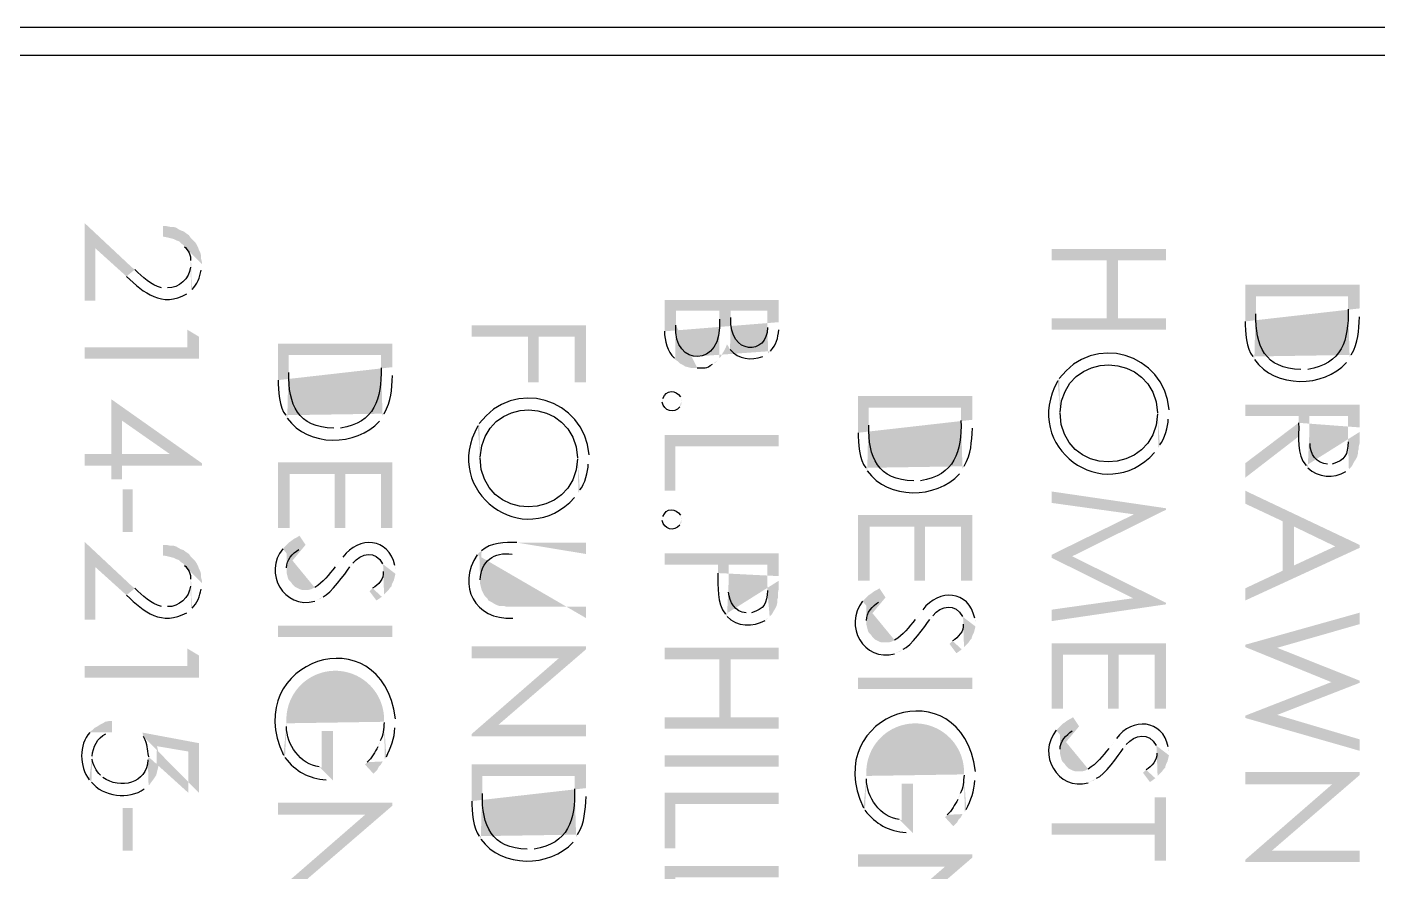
# Model space of a CAD drawing. Header units: inches. Extents: x -167 to 6071, y -6287 to -2731.
# Drawn here: x 1566 to 1660.6, y -6249 to -6189.9 of the extents above; entities that cross this region are included whole.
import ezdxf

# ---------------------------------------------------------------- set-up
doc = ezdxf.new("R2010")
doc.units = ezdxf.units.IN
doc.header["$LTSCALE"] = 96
doc.header["$MEASUREMENT"] = 0
doc.layers.add('PDF_Geometry', color=7, linetype='Continuous', true_color=0x4a4a4a)
doc.layers.add('PDF_Solid Fills', color=7, linetype='Continuous')

msp = doc.modelspace()

# ---------------------------------------------------------------- hatches: boundary and pattern name
at = {"layer": 'PDF_Solid Fills', "transparency": 33554559}
h = msp.add_hatch(color=256, dxfattribs=at)
h.paths.add_polyline_path([(1577.503, -6208.255), (1577.503, -6206.442), (1577.503, -6206.495), (1577.45, -6206.709)], flags=0)
h.paths.add_polyline_path([(1575.85, -6208.149), (1575.423, -6208.149)], flags=0)
h.paths.add_polyline_path([(1573.557, -6206.869), (1573.343, -6206.709), (1570.037, -6203.615), (1570.037, -6209.055), (1570.783, -6209.055), (1570.783, -6205.375), (1572.97, -6207.349)], flags=0)
h.paths.add_polyline_path([(1577.183, -6208.575), (1577.343, -6208.415)], flags=0)
h = msp.add_hatch(color=256, dxfattribs=at)
h.paths.add_polyline_path([(1578.25, -6206.495), (1578.25, -6206.335), (1578.197, -6206.122), (1578.197, -6205.909), (1578.143, -6205.695), (1578.037, -6205.482), (1577.983, -6205.322), (1577.877, -6205.109), (1577.77, -6204.949), (1577.45, -6204.629), (1577.343, -6204.469), (1577.183, -6204.362), (1576.97, -6204.202), (1576.81, -6204.149), (1576.597, -6204.042), (1576.437, -6203.935), (1576.223, -6203.882), (1576.01, -6203.882), (1575.743, -6203.829), (1575.53, -6203.829), (1575.53, -6204.575), (1575.583, -6204.575), (1575.85, -6204.629), (1576.277, -6204.735), (1576.49, -6204.842), (1576.65, -6204.895), (1576.81, -6205.055), (1576.97, -6205.162), (1577.023, -6205.269)], flags=0)
h.paths.add_polyline_path([(1577.45, -6206.229), (1577.503, -6206.442), (1577.503, -6208.255), (1577.557, -6208.255)], flags=0)
h.paths.add_polyline_path([(1578.197, -6206.922), (1578.25, -6206.709)], flags=0)
for points in [[(1645.717, -6206.229), (1645.717, -6205.429), (1637.717, -6205.429), (1637.717, -6206.229), (1641.557, -6206.229), (1641.557, -6210.282), (1642.357, -6206.229)], [(1645.717, -6211.082), (1645.717, -6210.282), (1642.357, -6210.282), (1642.357, -6206.229), (1641.557, -6210.282), (1637.717, -6210.282), (1637.717, -6211.082)], [(1578.037, -6213.109), (1578.037, -6211.562), (1577.237, -6211.082), (1577.237, -6212.309), (1570.037, -6212.309), (1570.037, -6213.109)], [(1605.13, -6214.762), (1605.13, -6210.762), (1597.13, -6210.762), (1597.13, -6211.562), (1601.077, -6211.562), (1601.077, -6214.762), (1601.823, -6214.762), (1601.823, -6211.562), (1604.33, -6211.562), (1604.33, -6214.762)], [(1578.25, -6220.575), (1578.25, -6220.415), (1571.903, -6215.935), (1571.903, -6219.775), (1570.037, -6219.775), (1570.037, -6220.575), (1571.903, -6220.575), (1571.903, -6221.535), (1572.65, -6221.535), (1572.65, -6217.429), (1576.01, -6219.775)], [(1578.25, -6220.575), (1576.01, -6219.775), (1572.65, -6219.775), (1572.65, -6217.429), (1572.65, -6220.575)], [(1618.623, -6219.242), (1618.623, -6218.442), (1610.623, -6218.442), (1610.623, -6222.335), (1611.37, -6222.335), (1611.37, -6219.242)], [(1591.583, -6224.949), (1591.583, -6220.362), (1583.583, -6220.362), (1583.583, -6224.949), (1584.383, -6224.949), (1584.383, -6221.162), (1587.53, -6221.162), (1587.53, -6224.949), (1588.277, -6224.949), (1588.277, -6221.162), (1590.783, -6221.162), (1590.783, -6224.949)], [(1645.717, -6223.669), (1645.717, -6223.562), (1637.717, -6222.389), (1637.717, -6223.189), (1643.477, -6223.989)], [(1659.263, -6226.335), (1659.263, -6226.122), (1651.263, -6222.335), (1651.263, -6223.242), (1653.877, -6224.469), (1653.877, -6227.935), (1654.677, -6224.842), (1657.557, -6226.229)], [(1632.17, -6228.629), (1632.17, -6224.042), (1624.17, -6224.042), (1624.17, -6228.629), (1624.97, -6228.629), (1624.97, -6224.842), (1628.117, -6224.842), (1628.117, -6228.629), (1628.863, -6228.629), (1628.863, -6224.842), (1631.37, -6224.842), (1631.37, -6228.629)], [(1659.263, -6226.335), (1657.557, -6226.229), (1654.677, -6227.562), (1654.677, -6224.842), (1653.877, -6227.935), (1651.263, -6229.162), (1651.263, -6230.015)], [(1645.717, -6230.282), (1645.717, -6230.175), (1639.157, -6226.922), (1637.717, -6226.815), (1637.717, -6227.029), (1643.423, -6229.855)], [(1605.13, -6233.429), (1605.13, -6233.215), (1597.13, -6233.215), (1597.13, -6234.069), (1603.21, -6234.069)], [(1645.717, -6237.589), (1645.717, -6233.002), (1637.717, -6233.002), (1637.717, -6237.589), (1638.517, -6237.589), (1638.517, -6233.802), (1641.663, -6233.802), (1641.663, -6237.589), (1642.41, -6237.589), (1642.41, -6233.802), (1644.917, -6233.802), (1644.917, -6237.589)], [(1659.263, -6235.775), (1659.263, -6235.615), (1653.503, -6233.322), (1651.263, -6233.109), (1651.263, -6233.269), (1657.29, -6235.722)], [(1578.037, -6235.402), (1578.037, -6233.855), (1577.237, -6233.375), (1577.237, -6234.602), (1570.037, -6234.602), (1570.037, -6235.402)], [(1618.623, -6234.122), (1618.623, -6233.322), (1610.623, -6233.322), (1610.623, -6234.122), (1614.463, -6234.122), (1614.463, -6238.175), (1615.263, -6234.122)], [(1618.623, -6238.975), (1618.623, -6238.175), (1615.263, -6238.175), (1615.263, -6234.122), (1614.463, -6238.175), (1610.623, -6238.175), (1610.623, -6238.975)], [(1605.13, -6239.509), (1605.13, -6238.709), (1598.997, -6238.709), (1597.13, -6239.349), (1597.13, -6239.509)], [(1659.263, -6240.522), (1659.263, -6239.722), (1653.503, -6238.015), (1651.263, -6238.069), (1651.263, -6238.229)], [(1575.263, -6241.109), (1575.263, -6241.055), (1575.21, -6240.895), (1575.21, -6240.682), (1575.157, -6240.415), (1575.103, -6240.202), (1575.05, -6242.229), (1575.103, -6242.015), (1575.157, -6241.802), (1575.21, -6241.589), (1575.263, -6241.375)], [(1659.263, -6242.229), (1659.263, -6242.015), (1651.263, -6242.015), (1651.263, -6242.869), (1657.343, -6242.869)], [(1618.623, -6244.255), (1618.623, -6243.455), (1610.623, -6243.455), (1610.623, -6247.349), (1611.37, -6247.349), (1611.37, -6244.255)], [(1591.583, -6244.362), (1591.583, -6244.149), (1583.583, -6244.149), (1583.583, -6245.002), (1589.663, -6245.002)], [(1645.717, -6248.202), (1645.717, -6243.775), (1644.917, -6243.775), (1644.917, -6245.589), (1637.717, -6245.589), (1637.717, -6246.389), (1644.917, -6246.389), (1644.917, -6248.202)], [(1632.17, -6247.989), (1632.17, -6247.775), (1624.17, -6247.775), (1624.17, -6248.629), (1630.25, -6248.629)], [(1659.263, -6248.309), (1659.263, -6247.509), (1653.13, -6247.509), (1651.263, -6248.149), (1651.263, -6248.309)], [(1618.623, -6249.375), (1618.623, -6248.575), (1610.623, -6248.575), (1610.623, -6252.469), (1611.37, -6252.469), (1611.37, -6249.375)]]:
    msp.add_hatch(color=256, dxfattribs=at).paths.add_polyline_path(points)
h = msp.add_hatch(color=256, dxfattribs=at)
h.paths.add_polyline_path([(1659.263, -6209.589), (1659.263, -6207.935), (1651.263, -6207.935), (1651.263, -6210.495)], flags=0)
h.paths.add_polyline_path([(1651.797, -6212.949), (1651.903, -6213.162), (1652.01, -6208.735), (1658.463, -6208.735), (1658.463, -6209.269), (1658.57, -6213.002), (1658.677, -6212.842)], flags=0)
h.paths.add_polyline_path([(1659.263, -6210.175), (1659.263, -6209.909)], flags=0)
h = msp.add_hatch(color=256, dxfattribs=at)
h.paths.add_polyline_path([(1618.623, -6210.549), (1618.623, -6209.002), (1610.623, -6209.002), (1610.623, -6211.189)], flags=0)
h.paths.add_polyline_path([(1611.317, -6213.055), (1611.37, -6213.162), (1611.423, -6209.749), (1614.463, -6209.749), (1614.463, -6213.055), (1614.57, -6212.949), (1614.677, -6212.735), (1614.783, -6212.575), (1614.89, -6212.362), (1614.997, -6212.095), (1615.103, -6212.255), (1615.21, -6212.469), (1615.263, -6209.749), (1617.823, -6209.749), (1617.823, -6210.709), (1617.877, -6212.735), (1618.037, -6212.575)], flags=0)
h.paths.add_polyline_path([(1618.623, -6211.082), (1618.623, -6210.815)], flags=0)
h = msp.add_hatch(color=256, dxfattribs=at)
h.paths.add_polyline_path([(1658.57, -6213.002), (1658.463, -6209.269), (1658.463, -6209.642)], flags=0)
h.paths.add_polyline_path([(1655.637, -6213.855), (1655.157, -6213.855)], flags=0)
h.paths.add_polyline_path([(1652.01, -6209.962), (1652.01, -6208.735), (1651.903, -6213.162)], flags=0)
h.paths.add_polyline_path([(1658.357, -6213.375), (1658.463, -6213.162)], flags=0)
h = msp.add_hatch(color=256, dxfattribs=at)
h.paths.add_polyline_path([(1614.463, -6213.055), (1614.463, -6210.229), (1614.463, -6210.335)], flags=0)
h.paths.add_polyline_path([(1611.423, -6210.762), (1611.423, -6209.749), (1611.37, -6213.162), (1611.53, -6213.269), (1611.69, -6213.429), (1611.903, -6213.535), (1612.063, -6213.642), (1612.49, -6213.749), (1612.917, -6213.749)], flags=0)
h.paths.add_polyline_path([(1613.983, -6213.482), (1614.197, -6213.375), (1614.357, -6213.215)], flags=0)
h = msp.add_hatch(color=256, dxfattribs=at)
h.paths.add_polyline_path([(1617.877, -6212.735), (1617.823, -6210.709), (1617.823, -6210.922)], flags=0)
h.paths.add_polyline_path([(1615.263, -6210.229), (1615.263, -6209.749), (1615.21, -6212.469)], flags=0)
h.paths.add_polyline_path([(1617.503, -6212.949), (1617.717, -6212.842)], flags=0)
h = msp.add_hatch(color=256, dxfattribs=at)
h.paths.add_polyline_path([(1591.583, -6213.695), (1591.583, -6212.042), (1583.583, -6212.042), (1583.583, -6214.602)], flags=0)
h.paths.add_polyline_path([(1584.117, -6217.055), (1584.223, -6217.269), (1584.33, -6212.842), (1590.783, -6212.842), (1590.783, -6213.375), (1590.89, -6217.109), (1590.997, -6216.949)], flags=0)
h.paths.add_polyline_path([(1591.583, -6214.282), (1591.583, -6214.015)], flags=0)
h = msp.add_hatch(color=256, dxfattribs=at)
h.paths.add_polyline_path([(1590.89, -6217.109), (1590.783, -6213.375), (1590.783, -6213.749)], flags=0)
h.paths.add_polyline_path([(1587.957, -6217.962), (1587.477, -6217.962)], flags=0)
h.paths.add_polyline_path([(1584.33, -6214.069), (1584.33, -6212.842), (1584.223, -6217.269)], flags=0)
h.paths.add_polyline_path([(1590.677, -6217.482), (1590.783, -6217.269)], flags=0)
h = msp.add_hatch(color=256, dxfattribs=at)
h.paths.add_polyline_path([(1645.183, -6219.349), (1645.13, -6216.895), (1645.13, -6216.949)], flags=0)
h.paths.add_polyline_path([(1638.303, -6216.895), (1638.25, -6214.495), (1638.143, -6214.655)], flags=0)
h.paths.add_polyline_path([(1644.917, -6219.669), (1645.077, -6219.509)], flags=0)
h = msp.add_hatch(color=256, dxfattribs=at)
h.paths.add_polyline_path([(1645.93, -6216.895), (1645.93, -6216.682)], flags=0)
h.paths.add_polyline_path([(1638.25, -6214.495), (1638.303, -6216.895), (1638.303, -6216.842)], flags=0)
h.paths.add_polyline_path([(1645.13, -6216.895), (1645.183, -6219.349), (1645.29, -6219.135)], flags=0)
h.paths.add_polyline_path([(1645.877, -6217.322), (1645.93, -6217.109)], flags=0)
h = msp.add_hatch(color=256, dxfattribs=at)
h.paths.add_polyline_path([(1611.797, -6216.095), (1611.797, -6216.309), (1611.69, -6216.469)], flags=0)
h.paths.add_polyline_path([(1610.463, -6216.149), (1610.463, -6216.095), (1610.517, -6215.882)], flags=0)
h.paths.add_polyline_path([(1611.743, -6215.775), (1611.797, -6215.989), (1611.797, -6216.095)], flags=0)
h = msp.add_hatch(color=256, dxfattribs=at)
h.paths.add_polyline_path([(1632.17, -6217.375), (1632.17, -6215.722), (1624.17, -6215.722), (1624.17, -6218.282)], flags=0)
h.paths.add_polyline_path([(1624.703, -6220.735), (1624.81, -6220.949), (1624.917, -6216.522), (1631.37, -6216.522), (1631.37, -6217.055), (1631.477, -6220.789), (1631.583, -6220.629)], flags=0)
h.paths.add_polyline_path([(1632.17, -6217.962), (1632.17, -6217.695)], flags=0)
h = msp.add_hatch(color=256, dxfattribs=at)
h.paths.add_polyline_path([(1631.477, -6220.789), (1631.37, -6217.055), (1631.37, -6217.429)], flags=0)
h.paths.add_polyline_path([(1628.543, -6221.642), (1628.063, -6221.642)], flags=0)
h.paths.add_polyline_path([(1624.917, -6217.749), (1624.917, -6216.522), (1624.81, -6220.949)], flags=0)
h.paths.add_polyline_path([(1631.263, -6221.162), (1631.37, -6220.949)], flags=0)
h = msp.add_hatch(color=256, dxfattribs=at)
h.paths.add_polyline_path([(1659.263, -6217.909), (1659.263, -6216.309), (1651.263, -6216.309), (1651.263, -6217.109), (1654.997, -6217.109), (1654.997, -6217.589)], flags=0)
h.paths.add_polyline_path([(1655.53, -6220.575), (1655.637, -6220.735), (1655.743, -6218.495), (1655.743, -6217.109), (1658.463, -6217.109), (1658.463, -6218.495), (1658.517, -6220.842), (1658.677, -6220.682), (1658.783, -6220.522), (1658.89, -6220.309), (1658.997, -6220.149), (1659.103, -6219.935), (1659.157, -6219.722), (1659.157, -6219.562), (1659.21, -6219.402), (1659.21, -6219.242), (1659.263, -6219.029), (1659.263, -6218.229)], flags=0)
h = msp.add_hatch(color=256, dxfattribs=at)
h.paths.add_polyline_path([(1604.597, -6222.495), (1604.543, -6220.042), (1604.543, -6220.095)], flags=0)
h.paths.add_polyline_path([(1597.717, -6220.042), (1597.663, -6217.642), (1597.557, -6217.802)], flags=0)
h.paths.add_polyline_path([(1604.33, -6222.815), (1604.49, -6222.655)], flags=0)
h = msp.add_hatch(color=256, dxfattribs=at)
h.paths.add_polyline_path([(1605.343, -6220.042), (1605.343, -6219.829)], flags=0)
h.paths.add_polyline_path([(1597.663, -6217.642), (1597.717, -6220.042), (1597.717, -6219.989)], flags=0)
h.paths.add_polyline_path([(1604.543, -6220.042), (1604.597, -6222.495), (1604.703, -6222.282)], flags=0)
h.paths.add_polyline_path([(1605.29, -6220.469), (1605.343, -6220.255)], flags=0)
h = msp.add_hatch(color=256, dxfattribs=at)
h.paths.add_polyline_path([(1658.517, -6220.842), (1658.463, -6218.495), (1658.463, -6218.922)], flags=0)
h.paths.add_polyline_path([(1657.343, -6220.469), (1657.023, -6220.469)], flags=0)
h.paths.add_polyline_path([(1655.797, -6219.029), (1655.743, -6218.762), (1655.743, -6218.495), (1655.637, -6220.735)], flags=0)
h.paths.add_polyline_path([(1658.303, -6221.002), (1658.463, -6220.895)], flags=0)
h = msp.add_hatch(color=256, dxfattribs=at)
h.paths.add_polyline_path([(1611.797, -6224.362), (1611.797, -6224.575), (1611.69, -6224.735)], flags=0)
h.paths.add_polyline_path([(1610.463, -6224.415), (1610.463, -6224.362), (1610.517, -6224.149)], flags=0)
h.paths.add_polyline_path([(1611.743, -6224.042), (1611.797, -6224.255), (1611.797, -6224.362)], flags=0)
h = msp.add_hatch(color=256, dxfattribs=at)
h.paths.add_polyline_path([(1585.503, -6226.122), (1585.077, -6225.482), (1584.917, -6225.589), (1584.703, -6225.695), (1584.49, -6225.855), (1584.33, -6225.962), (1584.17, -6226.122), (1584.17, -6227.829), (1584.17, -6227.722)], flags=0)
h.paths.add_polyline_path([(1585.023, -6226.442), (1585.237, -6226.282)], flags=0)
h = msp.add_hatch(color=256, dxfattribs=at)
h.paths.add_polyline_path([(1577.503, -6230.549), (1577.503, -6228.735), (1577.503, -6228.789), (1577.45, -6229.002)], flags=0)
h.paths.add_polyline_path([(1575.85, -6230.442), (1575.423, -6230.442)], flags=0)
h.paths.add_polyline_path([(1573.557, -6229.162), (1573.343, -6229.002), (1570.037, -6225.909), (1570.037, -6231.349), (1570.783, -6231.349), (1570.783, -6227.669), (1572.97, -6229.642)], flags=0)
h.paths.add_polyline_path([(1577.183, -6230.869), (1577.343, -6230.709)], flags=0)
h = msp.add_hatch(color=256, dxfattribs=at)
h.paths.add_polyline_path([(1578.25, -6228.789), (1578.25, -6228.629), (1578.197, -6228.415), (1578.197, -6228.202), (1578.143, -6227.989), (1578.037, -6227.775), (1577.983, -6227.615), (1577.877, -6227.402), (1577.77, -6227.242), (1577.45, -6226.922), (1577.343, -6226.762), (1577.183, -6226.655), (1576.97, -6226.495), (1576.81, -6226.442), (1576.597, -6226.335), (1576.437, -6226.229), (1576.223, -6226.175), (1576.01, -6226.175), (1575.743, -6226.122), (1575.53, -6226.122), (1575.53, -6226.869), (1575.583, -6226.869), (1575.85, -6226.922), (1576.277, -6227.029), (1576.49, -6227.135), (1576.65, -6227.189), (1576.81, -6227.349), (1576.97, -6227.455), (1577.023, -6227.562)], flags=0)
h.paths.add_polyline_path([(1577.45, -6228.522), (1577.503, -6228.735), (1577.503, -6230.549), (1577.557, -6230.549)], flags=0)
h.paths.add_polyline_path([(1578.197, -6229.215), (1578.25, -6229.002)], flags=0)
h = msp.add_hatch(color=256, dxfattribs=at)
h.paths.add_polyline_path([(1591.797, -6227.935), (1591.797, -6227.775), (1591.743, -6227.562)], flags=0)
h.paths.add_polyline_path([(1588.117, -6226.975), (1587.957, -6227.189), (1587.797, -6227.402), (1587.583, -6227.669)], flags=0)
h.paths.add_polyline_path([(1586.143, -6229.109), (1585.93, -6229.215), (1585.717, -6229.269), (1585.237, -6229.269), (1585.077, -6229.215), (1584.863, -6229.109), (1584.757, -6229.055), (1584.597, -6228.895), (1584.49, -6228.735), (1584.33, -6228.575), (1584.277, -6228.469), (1584.223, -6228.255), (1584.17, -6228.042), (1584.17, -6226.122), (1584.01, -6226.282), (1583.903, -6226.389)], flags=0)
h.paths.add_polyline_path([(1586.143, -6230.069), (1586.303, -6229.962), (1586.517, -6229.909), (1586.73, -6229.749)], flags=0)
h.paths.add_polyline_path([(1588.597, -6227.669), (1588.757, -6227.509), (1588.81, -6227.402)], flags=0)
h.paths.add_polyline_path([(1590.89, -6227.455), (1590.943, -6227.669), (1590.943, -6227.882), (1590.997, -6229.589), (1591.317, -6229.269), (1591.423, -6229.109), (1591.53, -6229.002), (1591.53, -6228.949), (1591.583, -6228.789), (1591.69, -6228.575), (1591.743, -6228.362), (1591.797, -6228.149)], flags=0)
h = msp.add_hatch(color=256, dxfattribs=at)
h.paths.add_polyline_path([(1605.13, -6231.242), (1605.13, -6230.442), (1599.53, -6230.442), (1599.37, -6230.389), (1599.05, -6230.389), (1598.89, -6230.335), (1598.677, -6230.229), (1598.517, -6230.122), (1598.303, -6230.015), (1598.25, -6229.909), (1598.09, -6229.749), (1597.983, -6229.589), (1597.877, -6229.375), (1597.823, -6229.269), (1597.77, -6229.055), (1597.717, -6228.842), (1597.717, -6228.629), (1597.663, -6226.655), (1597.503, -6226.815)], flags=0)
h.paths.add_polyline_path([(1600.01, -6231.242), (1600.277, -6231.242)], flags=0)
h = msp.add_hatch(color=256, dxfattribs=at)
h.paths.add_polyline_path([(1605.13, -6226.762), (1605.13, -6225.962), (1600.277, -6225.962)], flags=0)
h.paths.add_polyline_path([(1597.823, -6226.549), (1597.663, -6226.655), (1597.717, -6228.629), (1597.717, -6228.575)], flags=0)
h.paths.add_polyline_path([(1599.957, -6226.762), (1600.277, -6226.762)], flags=0)
h = msp.add_hatch(color=256, dxfattribs=at)
h.paths.add_polyline_path([(1618.623, -6228.309), (1618.623, -6226.709), (1610.623, -6226.709), (1610.623, -6227.509), (1614.357, -6227.509), (1614.357, -6228.095)], flags=0)
h.paths.add_polyline_path([(1614.89, -6230.975), (1614.997, -6231.135), (1615.103, -6228.895), (1615.103, -6227.509), (1617.823, -6227.509), (1617.823, -6228.949), (1617.983, -6231.135), (1618.143, -6230.975), (1618.25, -6230.762), (1618.357, -6230.602), (1618.463, -6230.389), (1618.517, -6230.175), (1618.517, -6229.962), (1618.57, -6229.802), (1618.57, -6229.429), (1618.623, -6229.162), (1618.623, -6228.629)], flags=0)
h = msp.add_hatch(color=256, dxfattribs=at)
h.paths.add_polyline_path([(1590.997, -6229.589), (1590.943, -6227.882), (1590.943, -6227.989)], flags=0)
h.paths.add_polyline_path([(1590.197, -6229.162), (1589.983, -6229.375), (1590.463, -6230.015), (1590.623, -6229.909), (1590.837, -6229.749)], flags=0)
h = msp.add_hatch(color=256, dxfattribs=at)
h.paths.add_polyline_path([(1617.983, -6231.135), (1617.823, -6228.949), (1617.823, -6229.322)], flags=0)
h.paths.add_polyline_path([(1616.703, -6230.869), (1616.33, -6230.869)], flags=0)
h.paths.add_polyline_path([(1615.103, -6229.429), (1615.103, -6228.895), (1614.997, -6231.135)], flags=0)
h.paths.add_polyline_path([(1617.663, -6231.402), (1617.823, -6231.295), (1617.823, -6231.242)], flags=0)
h = msp.add_hatch(color=256, dxfattribs=at)
h.paths.add_polyline_path([(1626.09, -6229.802), (1625.663, -6229.162), (1625.503, -6229.269), (1625.29, -6229.375), (1625.077, -6229.535), (1624.917, -6229.642), (1624.757, -6229.802), (1624.757, -6231.509), (1624.757, -6231.402)], flags=0)
h.paths.add_polyline_path([(1625.61, -6230.122), (1625.823, -6229.962)], flags=0)
h = msp.add_hatch(color=256, dxfattribs=at)
h.paths.add_polyline_path([(1632.383, -6231.615), (1632.383, -6231.455), (1632.33, -6231.242)], flags=0)
h.paths.add_polyline_path([(1628.703, -6230.655), (1628.383, -6231.082), (1628.17, -6231.349)], flags=0)
h.paths.add_polyline_path([(1626.73, -6232.789), (1626.517, -6232.895), (1626.303, -6232.949), (1625.823, -6232.949), (1625.663, -6232.895), (1625.45, -6232.789), (1625.343, -6232.735), (1625.183, -6232.575), (1625.077, -6232.415), (1624.917, -6232.255), (1624.863, -6232.149), (1624.81, -6231.935), (1624.757, -6231.722), (1624.757, -6229.802), (1624.597, -6229.962), (1624.49, -6230.069)], flags=0)
h.paths.add_polyline_path([(1626.73, -6233.749), (1626.89, -6233.642), (1627.103, -6233.589), (1627.317, -6233.429)], flags=0)
h.paths.add_polyline_path([(1629.183, -6231.349), (1629.343, -6231.189), (1629.397, -6231.082)], flags=0)
h.paths.add_polyline_path([(1631.477, -6231.135), (1631.53, -6231.349), (1631.53, -6231.562), (1631.583, -6233.269), (1631.743, -6233.109), (1631.903, -6232.949), (1632.01, -6232.789), (1632.117, -6232.682), (1632.117, -6232.629), (1632.17, -6232.469), (1632.277, -6232.255), (1632.383, -6231.829)], flags=0)
h = msp.add_hatch(color=256, dxfattribs=at)
h.paths.add_polyline_path([(1631.583, -6233.269), (1631.53, -6231.562), (1631.53, -6231.669)], flags=0)
h.paths.add_polyline_path([(1630.783, -6232.842), (1630.57, -6233.055), (1631.05, -6233.695), (1631.21, -6233.589), (1631.423, -6233.429)], flags=0)
h = msp.add_hatch(color=256, dxfattribs=at)
h.paths.add_polyline_path([(1591.797, -6238.442), (1591.797, -6238.282)], flags=0)
h.paths.add_polyline_path([(1583.957, -6240.842), (1584.063, -6241.002), (1584.17, -6238.602)], flags=0)
h.paths.add_polyline_path([(1590.997, -6238.495, 1.060679), (1584.17, -6238.602)], flags=0)
h.paths.add_polyline_path([(1590.997, -6238.495), (1591.05, -6241.109), (1591.157, -6240.949)], flags=0)
h.paths.add_polyline_path([(1591.743, -6238.922), (1591.797, -6238.655)], flags=0)
h = msp.add_hatch(color=256, dxfattribs=at)
h.paths.add_polyline_path([(1571.957, -6239.242), (1571.957, -6238.389), (1571.957, -6238.442), (1571.743, -6238.442), (1571.477, -6238.495), (1571.317, -6238.602), (1571.103, -6238.709), (1570.943, -6238.815), (1570.73, -6238.922), (1570.57, -6239.082), (1570.41, -6239.189), (1570.41, -6239.242)], flags=0)
h.paths.add_polyline_path([(1570.357, -6242.549), (1570.517, -6242.709), (1570.57, -6240.895)], flags=0)
h.paths.add_polyline_path([(1571.53, -6239.349), (1571.743, -6239.295)], flags=0)
h = msp.add_hatch(color=256, dxfattribs=at)
h.paths.add_polyline_path([(1587.423, -6242.602), (1587.423, -6239.135), (1586.623, -6239.135), (1586.623, -6241.695), (1586.463, -6241.642)], flags=0)
h.paths.add_polyline_path([(1584.17, -6238.815), (1584.17, -6238.602), (1584.063, -6241.002)], flags=0)
h.paths.add_polyline_path([(1586.943, -6242.549), (1587.157, -6242.602)], flags=0)
h = msp.add_hatch(color=256, dxfattribs=at)
h.paths.add_polyline_path([(1591.05, -6241.109), (1590.997, -6238.495), (1590.997, -6238.549)], flags=0)
h.paths.add_polyline_path([(1590.73, -6239.829), (1590.677, -6240.042), (1590.623, -6240.042), (1590.57, -6240.255)], flags=0)
h.paths.add_polyline_path([(1589.823, -6241.322), (1589.663, -6241.482), (1590.25, -6242.122), (1590.357, -6242.015), (1590.517, -6241.855), (1590.623, -6241.642), (1590.783, -6241.482), (1590.89, -6241.269)], flags=0)
h = msp.add_hatch(color=256, dxfattribs=at)
h.paths.add_polyline_path([(1632.383, -6242.122), (1632.383, -6241.962)], flags=0)
h.paths.add_polyline_path([(1624.543, -6244.522), (1624.65, -6244.682), (1624.757, -6242.282)], flags=0)
h.paths.add_polyline_path([(1631.583, -6242.175, 1.060679), (1624.757, -6242.282)], flags=0)
h.paths.add_polyline_path([(1631.583, -6242.175), (1631.637, -6244.789), (1631.743, -6244.629)], flags=0)
h.paths.add_polyline_path([(1632.33, -6242.602), (1632.383, -6242.335)], flags=0)
h = msp.add_hatch(color=256, dxfattribs=at)
h.paths.add_polyline_path([(1645.93, -6240.629), (1645.93, -6240.469), (1645.877, -6240.255)], flags=0)
h.paths.add_polyline_path([(1642.25, -6239.669), (1642.09, -6239.882), (1641.93, -6240.095), (1641.717, -6240.362)], flags=0)
h.paths.add_polyline_path([(1640.277, -6241.802), (1640.063, -6241.909), (1639.85, -6241.962), (1639.37, -6241.962), (1639.21, -6241.909), (1638.997, -6241.802), (1638.89, -6241.749), (1638.73, -6241.589), (1638.623, -6241.429), (1638.463, -6241.269), (1638.41, -6241.162), (1638.357, -6240.949), (1638.303, -6240.735), (1638.303, -6238.815), (1638.143, -6238.975), (1638.037, -6239.082)], flags=0)
h.paths.add_polyline_path([(1640.277, -6242.762), (1640.437, -6242.655), (1640.65, -6242.602), (1640.863, -6242.442)], flags=0)
h.paths.add_polyline_path([(1642.73, -6240.362), (1642.89, -6240.202), (1642.943, -6240.095)], flags=0)
h.paths.add_polyline_path([(1645.023, -6240.149), (1645.077, -6240.362), (1645.077, -6240.575), (1645.13, -6242.282), (1645.29, -6242.122), (1645.45, -6241.962), (1645.557, -6241.802), (1645.663, -6241.695), (1645.663, -6241.642), (1645.717, -6241.482), (1645.823, -6241.269), (1645.877, -6241.055), (1645.93, -6240.842)], flags=0)
h = msp.add_hatch(color=256, dxfattribs=at)
h.paths.add_polyline_path([(1639.637, -6238.815), (1639.21, -6238.175), (1639.05, -6238.282), (1638.837, -6238.389), (1638.623, -6238.549), (1638.463, -6238.655), (1638.303, -6238.815), (1638.303, -6240.522), (1638.303, -6240.415)], flags=0)
h.paths.add_polyline_path([(1639.157, -6239.135), (1639.37, -6238.975)], flags=0)
h = msp.add_hatch(color=256, dxfattribs=at)
h.paths.add_polyline_path([(1578.037, -6243.455), (1578.037, -6239.989), (1574.037, -6239.242), (1574.09, -6239.242), (1574.143, -6239.509)], flags=0)
h.paths.add_polyline_path([(1574.517, -6240.949), (1574.517, -6242.922), (1574.57, -6242.922), (1574.677, -6242.762), (1574.837, -6242.549), (1575.05, -6242.229), (1575.103, -6240.202), (1577.29, -6240.575), (1577.29, -6243.455)], flags=0)
h = msp.add_hatch(color=256, dxfattribs=at)
h.paths.add_polyline_path([(1645.13, -6242.282), (1645.077, -6240.575), (1645.077, -6240.682)], flags=0)
h.paths.add_polyline_path([(1644.33, -6241.855), (1644.117, -6242.069), (1644.597, -6242.709), (1644.757, -6242.602), (1644.97, -6242.442)], flags=0)
h = msp.add_hatch(color=256, dxfattribs=at)
h.paths.add_polyline_path([(1574.517, -6242.922), (1574.517, -6240.949), (1574.463, -6241.162)], flags=0)
h.paths.add_polyline_path([(1571.317, -6242.389), (1571.157, -6242.282), (1571.157, -6242.229)], flags=0)
h.paths.add_polyline_path([(1570.57, -6241.109), (1570.57, -6240.895), (1570.517, -6242.709)], flags=0)
h.paths.add_polyline_path([(1574.197, -6243.189), (1574.357, -6243.082)], flags=0)
h = msp.add_hatch(color=256, dxfattribs=at)
h.paths.add_polyline_path([(1605.13, -6243.135), (1605.13, -6241.482), (1597.13, -6241.482), (1597.13, -6244.042)], flags=0)
h.paths.add_polyline_path([(1597.663, -6246.495), (1597.77, -6246.709), (1597.877, -6242.282), (1604.33, -6242.282), (1604.33, -6242.815), (1604.437, -6246.549), (1604.543, -6246.389)], flags=0)
h.paths.add_polyline_path([(1605.13, -6243.722), (1605.13, -6243.455)], flags=0)
h = msp.add_hatch(color=256, dxfattribs=at)
h.paths.add_polyline_path([(1604.437, -6246.549), (1604.33, -6242.815), (1604.33, -6243.189)], flags=0)
h.paths.add_polyline_path([(1601.503, -6247.402), (1601.023, -6247.402)], flags=0)
h.paths.add_polyline_path([(1597.877, -6243.509), (1597.877, -6242.282), (1597.77, -6246.709)], flags=0)
h.paths.add_polyline_path([(1604.223, -6246.922), (1604.33, -6246.709)], flags=0)
h = msp.add_hatch(color=256, dxfattribs=at)
h.paths.add_polyline_path([(1628.01, -6246.282), (1628.01, -6242.815), (1627.21, -6242.815), (1627.21, -6245.375), (1627.05, -6245.322)], flags=0)
h.paths.add_polyline_path([(1624.757, -6242.495), (1624.757, -6242.282), (1624.65, -6244.682)], flags=0)
h.paths.add_polyline_path([(1627.53, -6246.229), (1627.743, -6246.282)], flags=0)
h = msp.add_hatch(color=256, dxfattribs=at)
h.paths.add_polyline_path([(1631.637, -6244.789), (1631.583, -6242.175), (1631.583, -6242.229)], flags=0)
h.paths.add_polyline_path([(1631.317, -6243.509), (1631.263, -6243.722), (1631.21, -6243.722), (1631.157, -6243.935)], flags=0)
h.paths.add_polyline_path([(1630.41, -6245.002), (1630.25, -6245.162), (1630.837, -6245.802), (1630.943, -6245.695), (1631.103, -6245.535), (1631.21, -6245.322), (1631.37, -6245.162), (1631.477, -6244.949)], flags=0)

# ---------------------------------------------------------------- linework, layer by layer
at = {"layer": 'PDF_Geometry', "color": 7}
for points in [[(774.037, -6189.909), (1748.703, -6189.909), (1748.703, -6287.295), (774.037, -6287.295)], [(776.063, -6285.269), (776.063, -6191.882), (1746.73, -6191.882), (1746.73, -6285.269)]]:
    msp.add_lwpolyline(points, close=True, dxfattribs=at)
for points in [[(1577.023, -6205.269), (1577.273, -6205.468), (1577.508, -6205.902), (1577.45, -6206.229)], [(1577.45, -6206.709), (1577.365, -6207.488), (1576.65, -6208.183), (1575.85, -6208.149)], [(1572.97, -6207.349), (1574.201, -6208.53), (1575.457, -6209.533), (1577.183, -6208.575)], [(1575.423, -6208.149), (1574.678, -6207.941), (1574.104, -6207.387), (1573.557, -6206.869)], [(1577.557, -6208.255), (1577.935, -6207.91), (1578.102, -6207.412), (1578.197, -6206.922)], [(1658.463, -6209.642), (1658.524, -6211.809), (1658.023, -6213.471), (1655.637, -6213.855)], [(1614.463, -6210.335), (1614.78, -6213.844), (1611.15, -6213.684), (1611.423, -6210.762)], [(1617.823, -6210.922), (1617.886, -6212.847), (1615.104, -6212.942), (1615.263, -6210.229)], [(1651.263, -6210.495), (1651.273, -6211.151), (1651.34, -6212.447), (1651.797, -6212.949)], [(1655.157, -6213.855), (1652.635, -6213.814), (1651.964, -6212.2), (1652.01, -6209.962)], [(1658.677, -6212.842), (1659.216, -6211.895), (1659.191, -6211.231), (1659.263, -6210.175)], [(1610.623, -6211.189), (1610.62, -6211.86), (1610.803, -6212.59), (1611.317, -6213.055)], [(1618.037, -6212.575), (1618.49, -6212.105), (1618.544, -6211.675), (1618.623, -6211.082)], [(1645.93, -6216.682), (1645.637, -6212.695), (1640.607, -6211.255), (1638.25, -6214.495)], [(1615.21, -6212.469), (1615.854, -6213.151), (1616.63, -6213.249), (1617.503, -6212.949)], [(1638.303, -6216.842), (1638.523, -6212.398), (1644.937, -6212.473), (1645.13, -6216.895)], [(1651.903, -6213.162), (1653.356, -6215.182), (1656.738, -6215.151), (1658.357, -6213.375)], [(1587.477, -6217.962), (1584.955, -6217.92), (1584.284, -6216.307), (1584.33, -6214.069)], [(1590.783, -6213.749), (1590.844, -6215.916), (1590.342, -6217.578), (1587.957, -6217.962)], [(1590.997, -6216.949), (1591.536, -6216), (1591.511, -6215.34), (1591.583, -6214.282)], [(1612.917, -6213.749), (1613.447, -6213.744), (1613.512, -6213.809), (1613.983, -6213.482)], [(1583.583, -6214.602), (1583.592, -6215.256), (1583.661, -6216.556), (1584.117, -6217.055)], [(1605.343, -6219.829), (1605.05, -6215.842), (1600.021, -6214.401), (1597.663, -6217.642)], [(1610.517, -6215.882), (1610.718, -6215.25), (1611.424, -6215.271), (1611.743, -6215.775)], [(1638.143, -6214.655), (1635.544, -6219.253), (1641.384, -6223.539), (1644.917, -6219.669)], [(1597.717, -6219.989), (1597.936, -6215.544), (1604.35, -6215.62), (1604.543, -6220.042)], [(1611.69, -6216.469), (1611.326, -6216.977), (1610.55, -6216.756), (1610.463, -6216.149)], [(1645.13, -6216.949), (1644.973, -6221.455), (1638.356, -6221.442), (1638.303, -6216.895)], [(1584.223, -6217.269), (1585.675, -6219.288), (1589.06, -6219.257), (1590.677, -6217.482)], [(1597.557, -6217.802), (1594.958, -6222.4), (1600.798, -6226.686), (1604.33, -6222.815)], [(1628.063, -6221.642), (1625.542, -6221.6), (1624.87, -6219.987), (1624.917, -6217.749)], [(1631.37, -6217.429), (1631.43, -6219.596), (1630.93, -6221.258), (1628.543, -6221.642)], [(1631.583, -6220.629), (1632.123, -6219.682), (1632.098, -6219.018), (1632.17, -6217.962)], [(1645.29, -6219.135), (1645.636, -6218.735), (1645.858, -6217.84), (1645.877, -6217.322)], [(1654.997, -6217.589), (1655.049, -6218.551), (1654.802, -6219.813), (1655.53, -6220.575)], [(1624.17, -6218.282), (1624.179, -6218.935), (1624.247, -6220.236), (1624.703, -6220.735)], [(1657.023, -6220.469), (1656.279, -6220.488), (1655.758, -6219.733), (1655.797, -6219.029)], [(1658.463, -6218.922), (1658.444, -6219.798), (1658.25, -6220.221), (1657.343, -6220.469)], [(1604.543, -6220.095), (1604.386, -6224.601), (1597.769, -6224.589), (1597.717, -6220.042)], [(1604.703, -6222.282), (1605.05, -6221.881), (1605.27, -6220.988), (1605.29, -6220.469)], [(1624.81, -6220.949), (1626.261, -6222.968), (1629.646, -6222.937), (1631.263, -6221.162)], [(1655.637, -6220.735), (1656.33, -6221.415), (1657.482, -6221.495), (1658.303, -6221.002)], [(1610.517, -6224.149), (1610.718, -6223.517), (1611.424, -6223.537), (1611.743, -6224.042)], [(1611.69, -6224.735), (1611.326, -6225.244), (1610.55, -6225.023), (1610.463, -6224.415)], [(1591.743, -6227.562), (1591.337, -6225.614), (1589.224, -6225.479), (1588.117, -6226.975)], [(1583.903, -6226.389), (1582.536, -6228.088), (1583.99, -6230.633), (1586.143, -6230.069)], [(1584.17, -6227.722), (1584.167, -6227.176), (1584.587, -6226.722), (1585.023, -6226.442)], [(1588.81, -6227.402), (1589.384, -6226.685), (1590.422, -6226.502), (1590.89, -6227.455)], [(1597.717, -6228.575), (1597.791, -6227.254), (1598.677, -6226.615), (1599.957, -6226.762)], [(1600.277, -6225.962), (1599.432, -6225.95), (1598.469, -6225.927), (1597.823, -6226.549)], [(1577.023, -6227.562), (1577.273, -6227.76), (1577.508, -6228.195), (1577.45, -6228.522)], [(1597.503, -6226.815), (1596.1, -6229.002), (1597.322, -6231.394), (1600.01, -6231.242)], [(1587.583, -6227.669), (1587.148, -6228.201), (1586.731, -6228.742), (1586.143, -6229.109)], [(1586.73, -6229.749), (1587.246, -6229.558), (1588.286, -6228.133), (1588.597, -6227.669)], [(1590.943, -6227.989), (1590.995, -6228.49), (1590.59, -6228.919), (1590.197, -6229.162)], [(1614.357, -6228.095), (1614.374, -6229.096), (1614.261, -6230.153), (1614.89, -6230.975)], [(1575.423, -6230.442), (1574.678, -6230.234), (1574.104, -6229.68), (1573.557, -6229.162)], [(1577.45, -6229.002), (1577.365, -6229.782), (1576.65, -6230.476), (1575.85, -6230.442)], [(1577.557, -6230.549), (1577.935, -6230.203), (1578.102, -6229.705), (1578.197, -6229.215)], [(1616.33, -6230.869), (1615.574, -6230.838), (1615.158, -6230.114), (1615.103, -6229.429)], [(1617.823, -6229.322), (1617.804, -6230.198), (1617.61, -6230.621), (1616.703, -6230.869)], [(1632.33, -6231.242), (1631.923, -6229.293), (1629.812, -6229.159), (1628.703, -6230.655)], [(1572.97, -6229.642), (1574.201, -6230.823), (1575.457, -6231.826), (1577.183, -6230.869)], [(1624.49, -6230.069), (1623.123, -6231.768), (1624.576, -6234.313), (1626.73, -6233.749)], [(1624.757, -6231.402), (1624.754, -6230.855), (1625.174, -6230.402), (1625.61, -6230.122)], [(1629.397, -6231.082), (1629.971, -6230.365), (1631.009, -6230.182), (1631.477, -6231.135)], [(1591.797, -6238.282), (1590.839, -6230.861), (1580.831, -6234.193), (1583.957, -6240.842)], [(1614.997, -6231.135), (1615.678, -6231.846), (1616.846, -6231.88), (1617.663, -6231.402)], [(1628.17, -6231.349), (1627.734, -6231.881), (1627.318, -6232.422), (1626.73, -6232.789)], [(1627.317, -6233.429), (1627.832, -6233.238), (1628.873, -6231.813), (1629.183, -6231.349)], [(1631.53, -6231.669), (1631.582, -6232.169), (1631.177, -6232.598), (1630.783, -6232.842)], [(1632.383, -6241.962), (1631.425, -6234.542), (1621.418, -6237.873), (1624.543, -6244.522)], [(1586.463, -6241.642), (1585.143, -6241.485), (1584.153, -6240.093), (1584.17, -6238.815)], [(1590.997, -6238.549), (1590.959, -6238.977), (1590.954, -6239.444), (1590.73, -6239.829)], [(1591.157, -6240.949), (1591.451, -6240.303), (1591.75, -6239.64), (1591.743, -6238.922)], [(1645.877, -6240.255), (1645.47, -6238.306), (1643.358, -6238.172), (1642.25, -6239.669)], [(1570.41, -6239.242), (1569.615, -6240.102), (1569.672, -6241.633), (1570.357, -6242.549)], [(1570.57, -6240.895), (1570.628, -6240.268), (1570.928, -6239.612), (1571.53, -6239.349)], [(1574.143, -6239.509), (1574.477, -6240.166), (1574.381, -6240.338), (1574.517, -6240.949)], [(1638.037, -6239.082), (1636.67, -6240.782), (1638.123, -6243.327), (1640.277, -6242.762)], [(1638.303, -6240.415), (1638.301, -6239.869), (1638.72, -6239.415), (1639.157, -6239.135)], [(1642.943, -6240.095), (1643.518, -6239.378), (1644.556, -6239.195), (1645.023, -6240.149)], [(1590.57, -6240.255), (1590.344, -6240.624), (1590.142, -6241.021), (1589.823, -6241.322)], [(1641.717, -6240.362), (1641.281, -6240.895), (1640.865, -6241.435), (1640.277, -6241.802)], [(1640.863, -6242.442), (1641.379, -6242.251), (1642.42, -6240.826), (1642.73, -6240.362)], [(1645.077, -6240.682), (1645.129, -6241.183), (1644.724, -6241.612), (1644.33, -6241.855)], [(1571.157, -6242.229), (1570.838, -6241.936), (1570.637, -6241.535), (1570.57, -6241.109)], [(1574.463, -6241.162), (1574.407, -6242.815), (1572.518, -6243.259), (1571.317, -6242.389)], [(1584.063, -6241.002), (1584.805, -6241.965), (1585.724, -6242.477), (1586.943, -6242.549)], [(1570.517, -6242.709), (1571.295, -6243.724), (1573.174, -6243.971), (1574.197, -6243.189)], [(1627.05, -6245.322), (1625.73, -6245.165), (1624.74, -6243.773), (1624.757, -6242.495)], [(1631.583, -6242.229), (1631.545, -6242.657), (1631.541, -6243.124), (1631.317, -6243.509)], [(1631.743, -6244.629), (1632.038, -6243.984), (1632.335, -6243.32), (1632.33, -6242.602)], [(1601.023, -6247.402), (1598.502, -6247.36), (1597.83, -6245.746), (1597.877, -6243.509)], [(1604.33, -6243.189), (1604.39, -6245.356), (1603.89, -6247.018), (1601.503, -6247.402)], [(1597.13, -6244.042), (1597.139, -6244.696), (1597.207, -6245.996), (1597.663, -6246.495)], [(1604.543, -6246.389), (1605.083, -6245.439), (1605.058, -6244.78), (1605.13, -6243.722)], [(1631.157, -6243.935), (1630.931, -6244.304), (1630.728, -6244.701), (1630.41, -6245.002)], [(1624.65, -6244.682), (1625.392, -6245.645), (1626.31, -6246.157), (1627.53, -6246.229)], [(1597.77, -6246.709), (1599.221, -6248.728), (1602.606, -6248.697), (1604.223, -6246.922)]]:
    msp.add_open_spline(points, degree=3, dxfattribs=at)
at = {"layer": 'PDF_Solid Fills', "transparency": 33554559}
for points in [[(1654.997, -6218.549), (1654.997, -6217.589), (1651.263, -6221.429), (1651.263, -6220.415)], [(1572.703, -6225.215), (1573.397, -6225.215), (1572.703, -6222.229), (1573.397, -6222.229)], [(1645.717, -6223.669), (1643.477, -6223.989), (1639.157, -6226.922), (1637.717, -6226.815)], [(1645.717, -6230.282), (1643.423, -6229.855), (1637.717, -6231.455), (1637.717, -6230.655)], [(1659.263, -6231.669), (1659.263, -6230.869), (1653.503, -6233.322), (1651.263, -6233.109)], [(1583.583, -6232.575), (1591.583, -6232.575), (1583.583, -6231.775), (1591.583, -6231.775)], [(1605.13, -6233.429), (1603.21, -6234.069), (1598.997, -6238.709), (1597.13, -6239.349)], [(1624.17, -6236.202), (1632.17, -6236.202), (1624.17, -6235.402), (1632.17, -6235.402)], [(1659.263, -6235.775), (1657.29, -6235.722), (1653.503, -6238.015), (1651.263, -6238.069)], [(1610.623, -6241.642), (1618.623, -6241.642), (1610.623, -6240.842), (1618.623, -6240.842)], [(1659.263, -6242.229), (1657.343, -6242.869), (1653.13, -6247.509), (1651.263, -6248.149)], [(1572.703, -6247.509), (1573.397, -6247.509), (1572.703, -6244.522), (1573.397, -6244.522)], [(1591.583, -6244.362), (1589.663, -6245.002), (1585.45, -6249.642), (1583.583, -6250.282)], [(1632.17, -6247.989), (1630.25, -6248.629), (1626.037, -6253.269), (1624.17, -6253.909)]]:
    msp.add_solid(points, dxfattribs=at)

doc.saveas('drawing.dxf')
